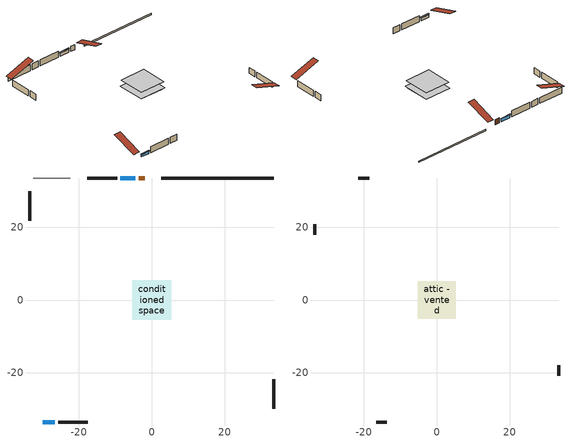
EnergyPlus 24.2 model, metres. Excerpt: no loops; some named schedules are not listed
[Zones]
conditioned space
 floor adiabatic (Floor2 construction): -4.78,-4.78 -4.78,4.78 4.78,4.78 4.78,-4.78 z0.61
 floor adiabatic (AdiabaticFloorConstruction): -5.4,-5.4 -5.4,5.4 5.4,5.4 5.4,-5.4 z0.61
 floor foundation (Slab1 construction): -4.78,-4.78 -4.78,4.78 4.78,4.78 4.78,-4.78 z0
 wall outside (AdiabaticWallConstruction 1): -1.92,33.49 -3.58,33.49 z0.61:2.64
 wall outside (AdiabaticWallConstruction): -4.51,33.49 -8.61,33.49 z0.61:1.88; -29.89,-33.49 -26.58,-33.49 z0.61:1.64
 wall outside (Wall1 construction): -9.54,33.49 -17.64,33.49 / -25.65,-33.49 -17.55,-33.49 / -33.49,29.89 -33.49,21.78 / 33.49,-29.89 33.49,-21.78 z0.61:3.05
 wall foundation (FoundationWall1 construction): 33.49,33.49 2.61,33.49 z0:0.61
 wall adiabatic (Wall3 construction): -22.43,33.49 -32.56,33.49 z0.61:3.05
 window (WindowConstruction): -4.51,33.49 -8.61,33.49 z0.61:1.88
 window (WindowConstruction 1): -29.89,-33.49 -26.58,-33.49 z0.61:1.64
 door (Door): -1.92,33.49 -3.58,33.49 z0.61:2.64
 ceiling adiabatic (AdiabaticFloorConstruction): 5.4,-5.4 5.4,5.4 -5.4,5.4 -5.4,-5.4 z0.61
attic - vented
 floor to conditioned space (Floor1 construction Reversed): -5.21,-5.21 -5.21,5.21 5.21,5.21 5.21,-5.21 z3.05
 wall outside (Wall2 construction): -18.57,33.49 -21.5,33.49 / -16.62,-33.49 -13.69,-33.49 / -33.49,20.85 -33.49,17.93 / 33.49,-20.85 33.49,-17.93 z0.61:3.05
 roof outside (Roof1 construction): -0.99,33.49,3.05 -0.99,23.35,6.43 1.68,23.35,6.43 1.68,33.49,3.05; -30.82,-33.49,3.05 -30.82,-23.35,6.43 -33.49,-23.35,6.43 -33.49,-33.49,3.05; -33.49,30.82,3.05 -23.35,30.82,6.43 -23.35,33.49,6.43 -33.49,33.49,3.05; 33.49,-30.82,3.05 23.35,-30.82,6.43 23.35,-33.49,6.43 33.49,-33.49,3.05
shading: -8.81,33.49 -4.31,33.49 -4.31,33.9 -8.81,33.9 z2.09; -26.38,-33.49 -30.09,-33.49 -30.09,-33.9 -26.38,-33.9 z1.84
[Building]
Building 1: Terrain=Suburbs
[Site:Location]
Winnipeg Intl AP_MB: Latitude {deg}=49.91; Longitude {deg}=-97.24; Time Zone {hr}=-6; Elevation {m}=239; Keep Site Location Information=Yes
[Site:GroundTemperature:Shallow]
-2.46526, -5.11642, -5.32873, -4.07063, 0.979979, 6.00706, 10.3653, 13.1261, 13.3606, 11.1152, 6.8681, 1.99523
[Site:WaterMainsTemperature]
Calculation Method=Schedule; Temperature Schedule=mains temperature schedule
[Material] Roughness=Rough; Thermal Absorptance=0.9
Name | Thickness {m} | Conductivity {W/m-K} | Density {kg/m3} | Specific Heat {J/kg-K} | Solar Absorptance | Visible Absorptance
asphalt or fiberglass shingles | 0.00635 | 0.162714 | 1121.4 | 1465.45 | 0.84 | 0.84
ceiling loosefill ins | 0.254 | 0.0480833 | 16.02 | 1046.75 | 0.7 | 0.7
ceiling stud and cavity | 0.1397 | 0.0861424 | 65.682 | 1177.47 | 0.7 | 0.7
concrete 4.0 in. | 0.1016 | 1.803125 | 2242.8 | 837.4 | 0.7 | 0.7
concrete 8.0 in. | 0.2032 | 1.803125 | 2242.8 | 837.4 | 0.7 | 0.7
door material | 0.04445 | 0.0451087 | 512.64 | 1214.23 | 0.7 | 0.7
exterior vertical ins | 0.0137832 | 0.029427 | 32.04 | 1214.23 | 0.7 | 0.7
floor covering | 0.0127 | 9.015625 | 54.468 | 1339.84 | 0.6 | 0.6
floor covering 1 | 0.0127 | 0.0433444 | 54.468 | 1339.84 | 0.6 | 0.6
floor rigid ins; wall rigid ins | 0.512978 | 0.029427 | 32.04 | 1214.23 | 0.7 | 0.7
floor stud and cavity | 0.0889 | 0.323223 | 50.32683 | 1063.81 | 0.7 | 0.7
floor stud and cavity 1 | 0.1397 | 1.75129 | 37.0049 | 1207.88 | 0.7 | 0.7
furniture material conditioned space 1 | 0.1524 | 0.115458 | 640.8 | 1214.23 | 0.6 | 0.6
gypsum board | 0.0127 | 0.160291 | 801 | 837.4 | 0.6 | 0.6
gypsum board 1 | 0.0127 | 0.160291 | 801 | 837.4 | 0.7 | 0.7
osb sheathing 0.5 in. | 0.0127 | 0.115458 | 512.64 | 1214.23 | 0.7 | 0.7
osb sheathing 0.5 in. 1 | 0.0127 | 0.115458 | 512.64 | 1214.23 | 0.4 | 0.4
osb sheathing 0.75 in. | 0.01905 | 0.115458 | 512.64 | 1214.23 | 0.7 | 0.7
slab rigid ins | 0.0220726 | 0.029427 | 32.04 | 1214.23 | 0.7 | 0.7
wall stud and cavity | 0.1397 | 0.168807 | 139.0536 | 1170.24 | 0.7 | 0.7
wall stud and cavity 1 | 0.0889 | 6.1454 | 50.32683 | 1063.81 | 0.6 | 0.6
wall stud and cavity 2 | 0.1397 | 0.141036 | 139.0536 | 1170.24 | 0.7 | 0.7
wall stud and cavity 3 | 0.0889 | 0.380278 | 52.3479 | 1209.89 | 0.7 | 0.7
wall stud and cavity 4 | 0.0889 | 0.391764 | 83.0341 | 1211.67 | 0.7 | 0.7
wood siding | 0.0254 | 0.102417 | 544.68 | 1172.36 | 0.4 | 0.4
wood siding 1 | 0.00254 | 0.102417 | 544.68 | 1172.36 | 0.4 | 0.4
wood siding 2; wood siding 3 | 0.0254 | 0.102417 | 544.68 | 1172.36 | 0.7 | 0.7
[WindowMaterial:SimpleGlazingSystem]
Name | U-Factor {W/m2-K} | Solar Heat Gain Coefficient
WindowMaterial | 2.927009 | 0.66
WindowMaterial 1 | 2.95029 | 0.64
[Construction]
AdiabaticFloorConstruction: floor stud and cavity 1, floor rigid ins, osb sheathing 0.75 in., floor covering 1
AdiabaticWallConstruction: wood siding 2, wall rigid ins, wall stud and cavity 3, gypsum board
AdiabaticWallConstruction 1: wood siding 3, wall rigid ins, wall stud and cavity 3, gypsum board
Door: door material
Floor1 construction Reversed: gypsum board, ceiling stud and cavity, ceiling loosefill ins
Floor2 construction: floor stud and cavity, floor covering
FoundationWall1 construction: concrete 8.0 in., gypsum board 1
furniture construction conditioned space 1: furniture material conditioned space 1
PartitionWallConstruction: gypsum board, wall stud and cavity 4, gypsum board
Roof1 construction: asphalt or fiberglass shingles
Slab1 construction: slab rigid ins, concrete 4.0 in.
Wall1 construction: wood siding, osb sheathing 0.5 in., wall stud and cavity, gypsum board
Wall2 construction: wood siding 1, wall stud and cavity 1
Wall3 construction: osb sheathing 0.5 in. 1, wall stud and cavity 2, gypsum board
WindowConstruction: WindowMaterial
WindowConstruction 1: WindowMaterial 1
[Zone] Multiplier=1; Part of Total Floor Area=Yes
Name | Volume {m3}
attic - vented | 59.4994
conditioned space | 291.9
[Space]
Name | Zone | Volume {m3}
attic - vented 1 | attic - vented | 59.4994
conditioned space 1 | conditioned space | 291.9
[ZoneInfiltration:EffectiveLeakageArea]
infil attic - vented 1: Zone or Space=attic - vented 1; Schedule=Always On Discrete; Effective Air Leakage Area {cm2}=3614; Stack Coefficient=0.000404643; Wind Coefficient=1.35911e-05
[ZoneMixing]
whole house fan mix: Zone or Space=attic - vented; Schedule=Always On Continuous; Design Flow Rate Calculation Method=Flow/Zone; Design Flow Rate {m3/s}=0; Source Zone or Space=conditioned space
[SurfaceProperty:ExposedFoundationPerimeter]
Slab1: Exposed Perimeter Calculation Method=TotalExposedPerimeter; Total Exposed Perimeter {m}=30.876
[InternalMass] Zone or ZoneList=conditioned space; Space or SpaceList=conditioned space 1
Name | Construction | Surface Area {m2}
furniture mass conditioned space 1 | furniture construction conditioned space 1 | 119.984
partition wall mass | PartitionWallConstruction | 208.399
[Lights]
interior lighting: Zone or ZoneList or Space or SpaceList=conditioned space 1; Schedule=interior lighting schedule; Design Level Calculation Method=LightingLevel; Lighting Level {W}=343.2; Return Air Fraction=0; Fraction Radiant=0.6; Fraction Visible=0.2; Fraction Replaceable=1
[People]
occupants: Zone or ZoneList or Space or SpaceList=conditioned space 1; Number of People Schedule=occupants schedule; Number of People Calculation Method=People; Number of People=3; Fraction Radiant=0.314171; Sensible Heat Fraction=0.56303; Activity Level Schedule=occupants activity schedule; Carbon Dioxide Generation Rate {m3/s-W}=0; Enable ASHRAE 55 Comfort Warnings=No; Mean Radiant Temperature Calculation Type=EnclosureAveraged
[ElectricEquipment] Zone or ZoneList or Space or SpaceList=conditioned space 1; Design Level Calculation Method=EquipmentLevel
Name | Schedule | Design Level {W} | Fraction Latent | Fraction Radiant | Fraction Lost
clothes dryer | clothes dryer schedule | 140.772 | 0.015 | 0.081 | 0.85
clothes washer | clothes washer schedule | 32.1985 | 0.03 | 0.162 | 0.7
cooking range | cooking range schedule | 208.969 | 0.08 | 0.432 | 0.2
dishwasher | dishwasher schedule | 66.8632 | 0.3 | 0.18 | 0.4
fridge | fridge schedule | 72.9452 | 0 | 0.6 | 0
mech vent house fan | mech vent house fan schedule | 0 | 0 | 0 | 1
mech vent house fan cfis | mech vent house fan cfis schedule | 0 | 0 | 0 | 0
misc plug loads | misc plug loads schedule | 494.7 | 0.045 | 0.513 | 0.1
whole house fan | Always On Discrete | 0 | 0 | 0 | 1
[OtherEquipment] Zone or ZoneList or Space or SpaceList=conditioned space 1; Design Level Calculation Method=EquipmentLevel
Name | Fuel Type | Schedule | Design Level {W} | Fraction Latent | Fraction Radiant | Fraction Lost
clothes dryer 1 | Electricity | clothes dryer schedule | 0 | 0.015 | 0.081 | 0.85
cooking range 1 | Electricity | cooking range schedule | 0 | 0.08 | 0.432 | 0.2
general water use latent | None | general water use schedule | 59.3978 | 1 | 0 | 0
general water use sensible | None | general water use schedule | -58.539 | 0 | 0.6 | 0
mech vent house fan latent load | None | Always On Discrete | 0 | 1 | 0 | 0
mech vent house fan sensible load | None | Always On Discrete | 0 | 0 | 0 | 0
water heater energy adjustment1 | NaturalGas | Always On Discrete | 0.01 | 0 | 0 | 1
[ZoneInfiltration:DesignFlowRate] Zone or ZoneList or Space or SpaceList=conditioned space 1; Schedule=Always On Discrete; Design Flow Rate Calculation Method=Flow/Zone; Design Flow Rate {m3/s}=0
infil flow; natural vent flow; whole house fan flow
[AvailabilityManager:Scheduled]
central ac and furnace airloop Availability Manager: Schedule=Always On Discrete
[Foundation:Kiva]
Foundation Kiva 1: Initial Indoor Air Temperature {C}=21; Wall Height Above Grade {m}=0.609996; Wall Depth Below Slab {m}=0.2032; Custom Block Material Name 1=exterior vertical ins; Custom Block Depth 1 {m}=0.609996; Custom Block X Position 1 {m}=0.2159; Custom Block Z Position 1 {m}=0
[Foundation:Kiva:Settings]
Soil Conductivity {W/m-K}=0.849921; Soil Density {kg/m3}=1842.3; Soil Specific Heat {J/kg-K}=418.7; Ground Solar Absorptivity=0.9; Ground Thermal Absorptivity=0.9; Ground Surface Roughness {m}=0.03; Far-Field Width {m}=40; Deep-Ground Boundary Condition=ZeroFlux; Deep-Ground Depth {m}=40; Minimum Cell Dimension {m}=0.2; Maximum Cell Growth Coefficient=3; Simulation Timestep=Timestep
[Exterior:Lights]
exterior lighting: Schedule=exterior lighting schedule; Design Level {W}=75.6
[EnergyManagementSystem:GlobalVariable]
central_ac_and_furnace_airloop_Fan_RTF
infil_program_Qfan
infil_program_Qinf
natural_vent_program_Qnv
natural_vent_program_Qwhf
[EnergyManagementSystem:Sensor]
Name | Output:Variable or Output:Meter Index Key | Output:Variable or Output:Meter
airflow_gain | infil flow | Infiltration Sensible Heat Gain Energy
airflow_gain_1 | natural vent flow | Infiltration Sensible Heat Gain Energy
airflow_gain_2 | whole house fan flow | Infiltration Sensible Heat Gain Energy
airflow_loss | infil flow | Infiltration Sensible Heat Loss Energy
airflow_loss_1 | natural vent flow | Infiltration Sensible Heat Loss Energy
airflow_loss_2 | whole house fan flow | Infiltration Sensible Heat Loss Energy
clg_load_cond |  | Cooling:EnergyTransfer:Zone:CONDITIONED SPACE
clg_sp_s; clg_sp_s_1 | cooling setpoint | Schedule Value
clothes_dryer_exhaust_0_sch_s | clothes dryer exhaust 0 schedule | Schedule Value
cool_season | cooling season schedule | Schedule Value
htg_load_cond |  | Heating:EnergyTransfer:Zone:CONDITIONED SPACE
htg_sp_s; htg_sp_s_1 | heating setpoint | Schedule Value
ig_ee_conv | clothes dryer | Electric Equipment Convective Heating Energy
ig_ee_conv_2 | cooking range | Electric Equipment Convective Heating Energy
ig_ee_conv_4 | fridge | Electric Equipment Convective Heating Energy
ig_ee_conv_5 | misc plug loads | Electric Equipment Convective Heating Energy
ig_ee_conv_6 | whole house fan | Electric Equipment Convective Heating Energy
ig_ee_rad | clothes dryer | Electric Equipment Radiant Heating Energy
ig_ee_rad_2 | cooking range | Electric Equipment Radiant Heating Energy
ig_ee_rad_4 | fridge | Electric Equipment Radiant Heating Energy
ig_ee_rad_5 | misc plug loads | Electric Equipment Radiant Heating Energy
ig_ee_rad_6 | whole house fan | Electric Equipment Radiant Heating Energy
ig_lgt_conv | interior lighting | Lights Convective Heating Energy
ig_lgt_rad | interior lighting | Lights Radiant Heating Energy
ig_lgt_vis | interior lighting | Lights Visible Radiation Heating Energy
ig_oe_conv | clothes dryer 1 | Other Equipment Convective Heating Energy
ig_oe_conv_1 | cooking range 1 | Other Equipment Convective Heating Energy
ig_oe_conv_2 | general water use latent | Other Equipment Convective Heating Energy
ig_oe_conv_3 | general water use sensible | Other Equipment Convective Heating Energy
ig_oe_conv_4 | water heater energy adjustment1 | Other Equipment Convective Heating Energy
ig_oe_rad | clothes dryer 1 | Other Equipment Radiant Heating Energy
ig_oe_rad_1 | cooking range 1 | Other Equipment Radiant Heating Energy
ig_oe_rad_2 | general water use latent | Other Equipment Radiant Heating Energy
ig_oe_rad_3 | general water use sensible | Other Equipment Radiant Heating Energy
ig_oe_rad_4 | water heater energy adjustment1 | Other Equipment Radiant Heating Energy
ig_ppl_conv | occupants | People Convective Heating Energy
ig_ppl_rad | occupants | People Radiant Heating Energy
im_conv | furniture mass conditioned space 1 | Surface Inside Face Convection Heat Gain Energy
im_conv_1 | partition wall mass | Surface Inside Face Convection Heat Gain Energy
im_ig | furniture mass conditioned space 1 | Surface Inside Face Internal Gains Radiation Heat Gain Energy
im_ig_1 | partition wall mass | Surface Inside Face Internal Gains Radiation Heat Gain Energy
im_lgt | furniture mass conditioned space 1 | Surface Inside Face Lights Radiation Heat Gain Energy
im_lgt_1 | partition wall mass | Surface Inside Face Lights Radiation Heat Gain Energy
im_sol | furniture mass conditioned space 1 | Surface Inside Face Solar Radiation Heat Gain Energy
im_sol_1 | partition wall mass | Surface Inside Face Solar Radiation Heat Gain Energy
im_surf | furniture mass conditioned space 1 | Surface Inside Face Net Surface Thermal Radiation Heat Gain Energy
im_surf_1 | partition wall mass | Surface Inside Face Net Surface Thermal Radiation Heat Gain Energy
mv_conv | mech vent house fan | Electric Equipment Convective Heating Energy
mv_conv_1 | mech vent house fan cfis | Electric Equipment Convective Heating Energy
mv_conv_2 | mech vent house fan latent load | Other Equipment Convective Heating Energy
mv_conv_3 | mech vent house fan sensible load | Other Equipment Convective Heating Energy
mv_rad | mech vent house fan | Electric Equipment Radiant Heating Energy
mv_rad_1 | mech vent house fan cfis | Electric Equipment Radiant Heating Energy
mv_rad_2 | mech vent house fan latent load | Other Equipment Radiant Heating Energy
mv_rad_3 | mech vent house fan sensible load | Other Equipment Radiant Heating Energy
natural_vent_s | natural vent schedule | Schedule Value
out_pb_s |  | Site Outdoor Air Barometric Pressure
out_wt_s |  | Site Outdoor Air Humidity Ratio
site_vw_s |  | Site Wind Speed
ss_back_out | Window1 | Surface Window Shortwave from Zone Back Out Window Heat Transfer Rate
ss_back_out_1 | Window5 | Surface Window Shortwave from Zone Back Out Window Heat Transfer Rate
ss_conv | Door1 | Surface Inside Face Convection Heat Gain Energy
ss_conv_1 | Window1 | Surface Inside Face Convection Heat Gain Energy
ss_conv_2 | Window5 | Surface Inside Face Convection Heat Gain Energy
ss_ig | Door1 | Surface Inside Face Internal Gains Radiation Heat Gain Energy
ss_ig_1 | Window1 | Surface Inside Face Internal Gains Radiation Heat Gain Energy
ss_ig_2 | Window5 | Surface Inside Face Internal Gains Radiation Heat Gain Energy
ss_lgt | Door1 | Surface Inside Face Lights Radiation Heat Gain Energy
ss_sol | Door1 | Surface Inside Face Solar Radiation Heat Gain Energy
ss_surf | Door1 | Surface Inside Face Net Surface Thermal Radiation Heat Gain Energy
ss_surf_1 | Window1 | Surface Inside Face Net Surface Thermal Radiation Heat Gain Energy
ss_surf_2 | Window5 | Surface Inside Face Net Surface Thermal Radiation Heat Gain Energy
ss_trans_in | Window1 | Surface Window Transmitted Solar Radiation Rate
ss_trans_in_1 | Window5 | Surface Window Transmitted Solar Radiation Rate
ss_trans_out | Window1 | Surface Inside Face Initial Transmitted Diffuse Transmitted Out Window Solar Radiation Rate
ss_trans_out_1 | Window5 | Surface Inside Face Initial Transmitted Diffuse Transmitted Out Window Solar Radiation Rate
s_conv | Floor1 | Surface Inside Face Convection Heat Gain Energy
s_conv_1 | Floor2 | Surface Inside Face Convection Heat Gain Energy
s_conv_10 | Wall3 | Surface Inside Face Convection Heat Gain Energy
s_conv_2 | FoundationWall1 | Surface Inside Face Convection Heat Gain Energy
s_conv_3 | inferred conditioned ceiling | Surface Inside Face Convection Heat Gain Energy
s_conv_4 | inferred conditioned floor | Surface Inside Face Convection Heat Gain Energy
s_conv_5 | Slab1 | Surface Inside Face Convection Heat Gain Energy
s_conv_6 | Wall1:0 | Surface Inside Face Convection Heat Gain Energy
s_conv_7 | Wall1:180 | Surface Inside Face Convection Heat Gain Energy
s_conv_8 | Wall1:270 | Surface Inside Face Convection Heat Gain Energy
s_conv_9 | Wall1:90 | Surface Inside Face Convection Heat Gain Energy
s_ig | Floor1 | Surface Inside Face Internal Gains Radiation Heat Gain Energy
s_ig_1 | Floor2 | Surface Inside Face Internal Gains Radiation Heat Gain Energy
s_ig_10 | Wall3 | Surface Inside Face Internal Gains Radiation Heat Gain Energy
s_ig_2 | FoundationWall1 | Surface Inside Face Internal Gains Radiation Heat Gain Energy
s_ig_3 | inferred conditioned ceiling | Surface Inside Face Internal Gains Radiation Heat Gain Energy
s_ig_4 | inferred conditioned floor | Surface Inside Face Internal Gains Radiation Heat Gain Energy
s_ig_5 | Slab1 | Surface Inside Face Internal Gains Radiation Heat Gain Energy
s_ig_6 | Wall1:0 | Surface Inside Face Internal Gains Radiation Heat Gain Energy
s_ig_7 | Wall1:180 | Surface Inside Face Internal Gains Radiation Heat Gain Energy
s_ig_8 | Wall1:270 | Surface Inside Face Internal Gains Radiation Heat Gain Energy
s_ig_9 | Wall1:90 | Surface Inside Face Internal Gains Radiation Heat Gain Energy
s_lgt | Floor1 | Surface Inside Face Lights Radiation Heat Gain Energy
s_lgt_1 | Floor2 | Surface Inside Face Lights Radiation Heat Gain Energy
s_lgt_10 | Wall3 | Surface Inside Face Lights Radiation Heat Gain Energy
s_lgt_2 | FoundationWall1 | Surface Inside Face Lights Radiation Heat Gain Energy
s_lgt_3 | inferred conditioned ceiling | Surface Inside Face Lights Radiation Heat Gain Energy
s_lgt_4 | inferred conditioned floor | Surface Inside Face Lights Radiation Heat Gain Energy
s_lgt_5 | Slab1 | Surface Inside Face Lights Radiation Heat Gain Energy
s_lgt_6 | Wall1:0 | Surface Inside Face Lights Radiation Heat Gain Energy
s_lgt_7 | Wall1:180 | Surface Inside Face Lights Radiation Heat Gain Energy
s_lgt_8 | Wall1:270 | Surface Inside Face Lights Radiation Heat Gain Energy
s_lgt_9 | Wall1:90 | Surface Inside Face Lights Radiation Heat Gain Energy
s_sol | Floor1 | Surface Inside Face Solar Radiation Heat Gain Energy
s_sol_1 | Floor2 | Surface Inside Face Solar Radiation Heat Gain Energy
s_sol_10 | Wall3 | Surface Inside Face Solar Radiation Heat Gain Energy
s_sol_2 | FoundationWall1 | Surface Inside Face Solar Radiation Heat Gain Energy
s_sol_3 | inferred conditioned ceiling | Surface Inside Face Solar Radiation Heat Gain Energy
s_sol_4 | inferred conditioned floor | Surface Inside Face Solar Radiation Heat Gain Energy
s_sol_5 | Slab1 | Surface Inside Face Solar Radiation Heat Gain Energy
s_sol_6 | Wall1:0 | Surface Inside Face Solar Radiation Heat Gain Energy
s_sol_7 | Wall1:180 | Surface Inside Face Solar Radiation Heat Gain Energy
s_sol_8 | Wall1:270 | Surface Inside Face Solar Radiation Heat Gain Energy
s_sol_9 | Wall1:90 | Surface Inside Face Solar Radiation Heat Gain Energy
s_surf | Floor1 | Surface Inside Face Net Surface Thermal Radiation Heat Gain Energy
s_surf_1 | Floor2 | Surface Inside Face Net Surface Thermal Radiation Heat Gain Energy
s_surf_10 | Wall3 | Surface Inside Face Net Surface Thermal Radiation Heat Gain Energy
s_surf_2 | FoundationWall1 | Surface Inside Face Net Surface Thermal Radiation Heat Gain Energy
s_surf_3 | inferred conditioned ceiling | Surface Inside Face Net Surface Thermal Radiation Heat Gain Energy
s_surf_4 | inferred conditioned floor | Surface Inside Face Net Surface Thermal Radiation Heat Gain Energy
s_surf_5 | Slab1 | Surface Inside Face Net Surface Thermal Radiation Heat Gain Energy
s_surf_6 | Wall1:0 | Surface Inside Face Net Surface Thermal Radiation Heat Gain Energy
s_surf_7 | Wall1:180 | Surface Inside Face Net Surface Thermal Radiation Heat Gain Energy
s_surf_8 | Wall1:270 | Surface Inside Face Net Surface Thermal Radiation Heat Gain Energy
s_surf_9 | Wall1:90 | Surface Inside Face Net Surface Thermal Radiation Heat Gain Energy
[EnergyManagementSystem:Actuator]
Name | Actuated Component Unique | Actuated Component Type | Actuated Component Control Type
fridge_schedule_act | fridge schedule | Schedule:Constant | Schedule Value
infil_flow_act | infil flow | Zone Infiltration | Air Exchange Flow Rate
mech_vent_house_fan_cfis_act | mech vent house fan cfis | ElectricEquipment | Electricity Rate
mech_vent_house_fan_latent_load_act | mech vent house fan latent load | OtherEquipment | Power Level
mech_vent_house_fan_sensible_load_act | mech vent house fan sensible load | OtherEquipment | Power Level
natural_vent_flow_act | natural vent flow | Zone Infiltration | Air Exchange Flow Rate
water_heater_ec_adj_act | water heater energy adjustment1 | OtherEquipment | Power Level
whole_house_fan_act | whole house fan | ElectricEquipment | Electricity Rate
whole_house_fan_flow_act | whole house fan flow | Zone Infiltration | Air Exchange Flow Rate
whole_house_fan_mix_act | whole house fan mix | ZoneMixing | Air Exchange Flow Rate
[EnergyManagementSystem:Program]
central_ac_and_furnace_supply_fan_disaggregate_program: Set central_ac_and_furnace_supply_fan_clg = 0; If central_ac_and_furnace_clg_coil_s > 0; Set central_ac_and_furnace_supply_fan_clg = central_ac_and_furnace_supply_fan_s; EndIf
central_ac_and_furnace_supply_fan_disaggregate_program_1: Set central_ac_and_furnace_supply_fan_primary_htg = 0; If central_ac_and_furnace_htg_coil_s > 0; Set central_ac_and_furnace_supply_fan_primary_htg = central_ac_and_furnace_supply_fan_s_1; EndIf
